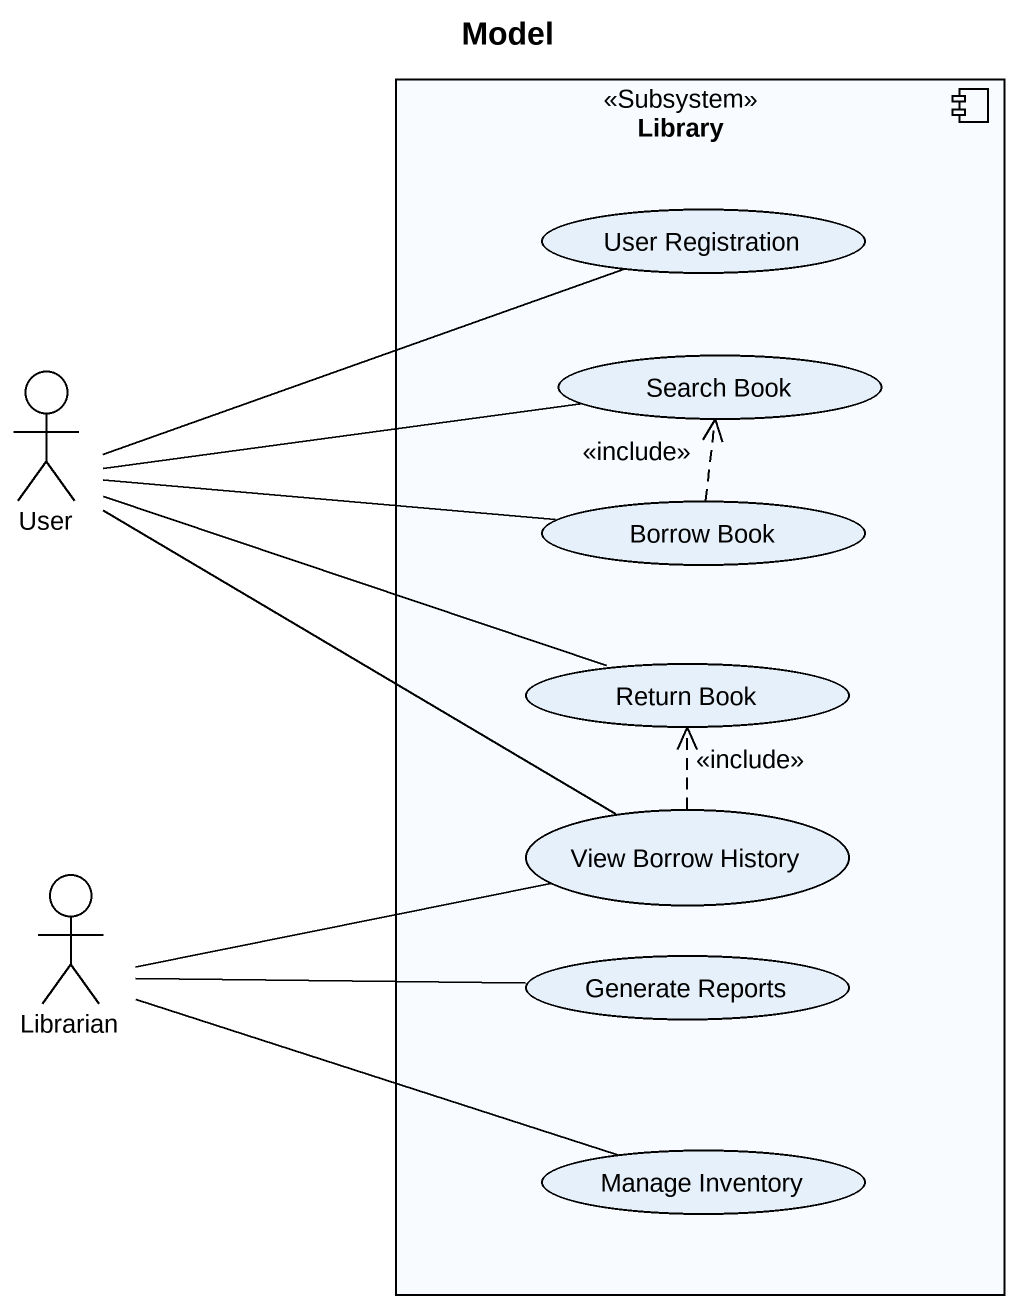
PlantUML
@startuml
title Model
component Library <<Subsystem>> {
  usecase "User Registration" as User_Registration
  usecase "Search Book" as Search_Book
  usecase "Borrow Book" as Borrow_Book
  usecase "Return Book" as Return_Book
  usecase "View Borrow History" as View_Borrow_History
  usecase "Generate Reports" as Generate_Reports
  usecase "Manage Inventory" as Manage_Inventory
}
actor User
actor Librarian
User -right- User_Registration
User -right- Search_Book
User -right- Borrow_Book
User -right- Return_Book
User -right- View_Borrow_History
Borrow_Book .up.> Search_Book : <<include>>
View_Borrow_History .up.> Return_Book : <<include>>
Librarian -right- View_Borrow_History
Librarian -right- Generate_Reports
Librarian -right- Manage_Inventory
@enduml
